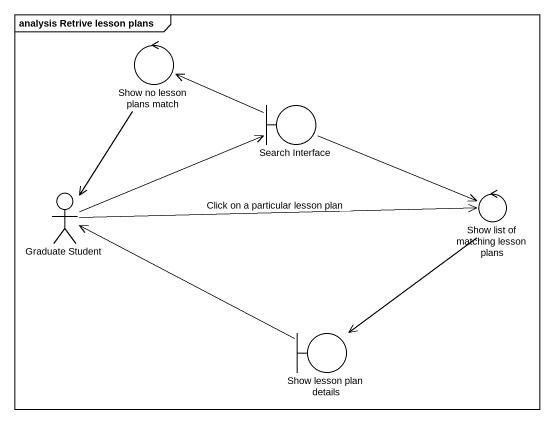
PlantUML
@startuml
mainframe analysis Retrive lesson plans
control "Show no lesson plans match" as Show_no_lesson_plans_match
boundary "Search Interface" as Search_Interface
actor "Graduate Student" as Graduate_Student
control "Show list of matching lesson plans" as Show_list_of_matching
boundary "Show lesson plan details" as Show_lesson_plan_details
Show_no_lesson_plans_match --> Graduate_Student
Search_Interface -left-> Show_no_lesson_plans_match
Search_Interface -right-> Show_list_of_matching
Graduate_Student -right-> Search_Interface
Graduate_Student -right-> Show_list_of_matching : Click on a particular lesson plan
Show_list_of_matching --> Show_lesson_plan_details
Show_lesson_plan_details -left-> Graduate_Student
@enduml
